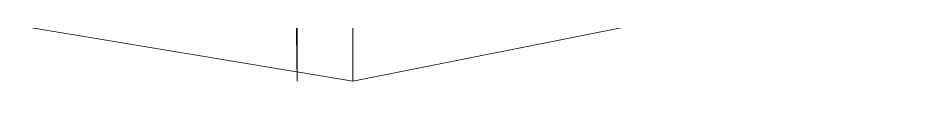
# Model space of a CAD drawing. Header units: millimetres. Extents: x -30643 to 86172, y -19411 to 63186.
# Drawn here: x 83691.89 to 83703.15, y -1815.88 to -1815.29 of the extents above; entities that cross this region are included whole.
import ezdxf

# ---------------------------------------------------------------- set-up
doc = ezdxf.new("R2010")
doc.units = ezdxf.units.MM

msp = doc.modelspace()

# ---------------------------------------------------------------- hatches: boundary and pattern name
h = msp.add_hatch(color=0)
h.dxf.hatch_style = 2
h.paths.add_polyline_path([(83695.413, -1815.877), (83695.413, -1772.249), (83694.709, -1765.212)])

# ---------------------------------------------------------------- linework, layer by layer
at = {"color": 0, "lineweight": 0}
for points in [[(83695.413, -1815.877), (83695.413, -1772.249), (83694.709, -1765.212)], [(83695.413, -1815.877), (83695.413, -1778.582)], [(83695.413, -1815.877), (83695.413, -1779.286)], [(83695.413, -1815.877), (83695.413, -1779.286)], [(83696.117, -1815.877), (83696.117, -1780.694)], [(83696.117, -1815.877), (83696.117, -1780.694)]]:
    msp.add_lwpolyline(points, close=True, dxfattribs=at)
for points in [[(83696.117, -1815.877), (83703.153, -1814.47)], [(83691.894, -1815.174), (83696.117, -1815.877)]]:
    msp.add_lwpolyline(points, dxfattribs=at)

doc.saveas('drawing.dxf')
